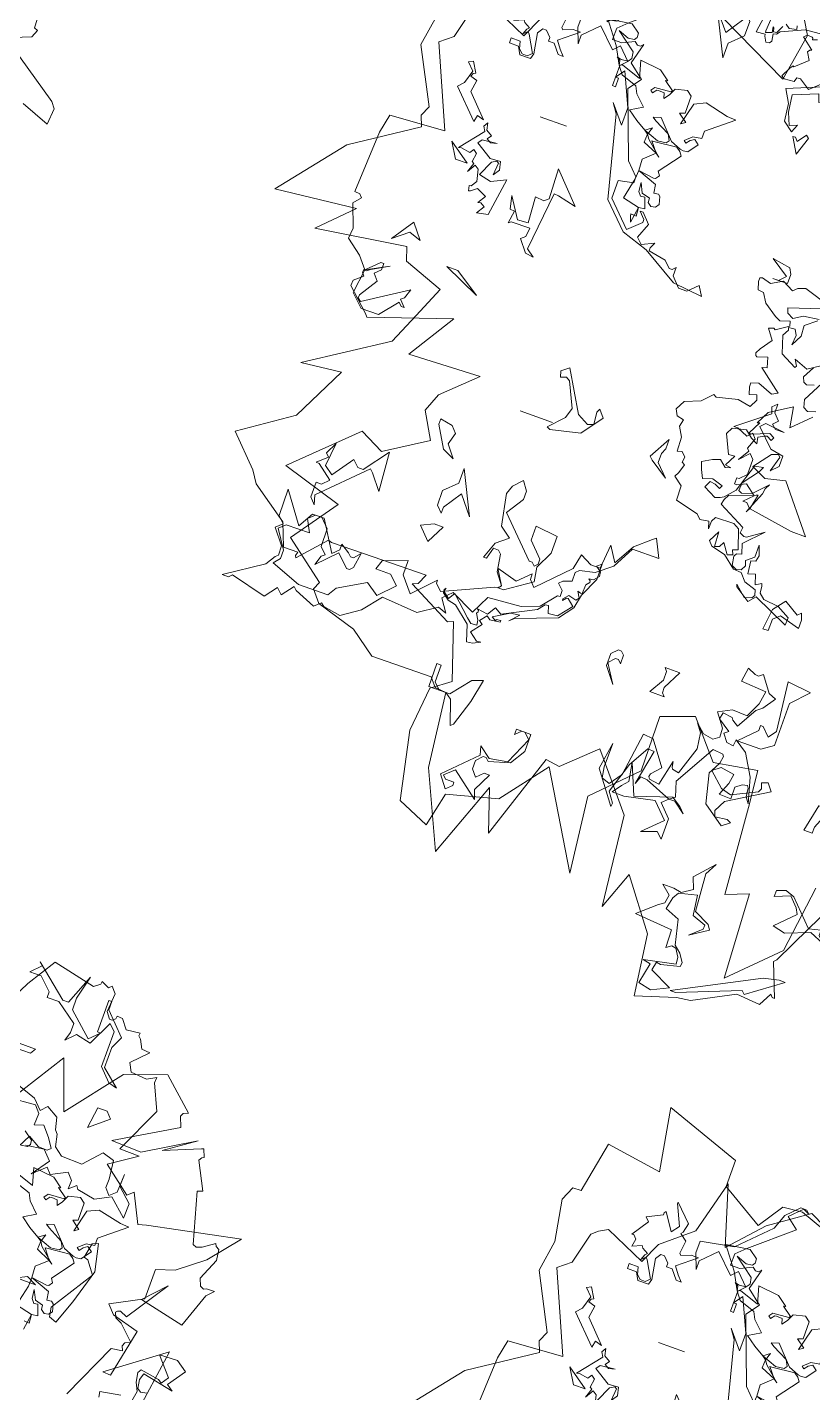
# Model space of a CAD drawing. Header units: metres. Extents: x -71 to 881, y -503 to 661.
# Drawn here: x 286.05 to 291.15, y 186.19 to 195.06 of the extents above; entities that cross this region are included whole.
import ezdxf

# ---------------------------------------------------------------- set-up
doc = ezdxf.new("R2010")
doc.units = ezdxf.units.M
doc.layers.add('ARBRE', color=100, linetype='Continuous', lineweight=13, true_color=0x00ff3f)

# ---------------------------------------------------------------- blocks, each defined once
blk = doc.blocks.new('WMF2', base_point=(0, 0.01))
at = {"color": 251, "lineweight": 0, "true_color": 0x636466}
for points in [[(81.23, -212.64), (86.45, -202.37)], [(162.76, -199.86), (152.65, -183.05), (154.26, -173.69), (175.85, -184.22), (183.13, -179.1), (188.97, -172.64), (192.5, -184.13), (195.26, -173.72), (200.97, -168.92), (202.85, -164.87), (210.8, -168.41), (212.43, -167.44), (213.62, -166.42), (215.13, -160.27), (217.5, -158.38), (210.72, -142.97), (221.5, -142.28), (222.26, -138.6), (222.84, -126.51), (221.75, -126.41), (221.24, -125.83), (222.46, -124.38), (220.76, -119.93), (220.93, -117.85), (217.92, -115.52), (216.01, -113.25), (211.75, -115.52), (215.09, -113.71), (215.69, -113.21), (216.23, -113.25), (216.29, -112.71), (215.78, -112.1), (217.44, -110.7), (217.53, -109.6), (213.13, -105.6), (212.64, -105.02), (197.13, -110.25), (202.88, -101.16), (188.84, -101.73), (195.03, -95.86), (196.4, -92.3), (193.55, -87.25), (201.48, -82.18), (206.17, -84.52), (217.5, -73.62), (205.76, -70.03), (212.07, -61.12), (204.08, -54.99), (204.77, -53.52), (202.84, -51.25), (195.1, -48.95), (190.12, -45.33), (178.29, -45.44), (176.89, -43.78), (174.7, -43.59), (173.01, -29.2), (166.39, -14.78), (160.89, -29.58), (158.19, -21.39), (152.68, -38.14), (149.95, -37.75), (143.85, -43.43), (139.57, -38.33), (135.29, -33.25), (133.39, -15.7), (130.63, -23.1), (123.64, -13.73), (121.99, -1.9), (114.39, -4.34), (111.72, -4.67), (103.98, -8.76), (99.27, -8.35), (97.95, -10.89), (97.46, -10.41), (97.02, -10.37), (99.54, -16.88), (99.06, -17.38), (95.41, -24.9), (90.83, -34.32)], [(8.83, -109.56), (3.27, -107.44), (3.01, -110.61), (3.9, -111.79), (16.57, -120.44)], [(34.39, -144.58), (32.65, -156.43), (43.16, -148.65), (41.63, -148.52), (39.67, -158.01), (44.92, -159.4), (46.44, -161.06), (40.43, -164.26), (40.42, -170.12), (36.91, -171.27), (31.95, -175.08), (27.13, -180.99), (44.83, -177.37), (46.41, -176.96), (49.12, -182.48), (50.2, -181.46), (55.69, -185.68), (50.55, -189.17), (54.41, -189.22), (50.23, -198.2), (52.48, -203.12), (52.39, -204.21), (54.12, -203.26), (57.28, -203.53), (58.15, -205.15), (55.25, -208.11), (56.89, -208.24), (57.74, -209.97), (58.25, -210.45), (58.2, -211), (60.88, -210.67), (62.28, -212.43), (63.37, -212.54), (63.42, -211.98), (64, -211.48), (64.56, -211.53), (65.45, -212.71), (65.14, -216.33), (66.13, -217.51), (66.73, -217.02), (68.24, -217.69), (68.28, -217.15), (69.45, -216.26), (77.76, -218.17), (81.23, -212.64), (81.23, -212.64)], [(100.3, -13.3), (97.37, -13.9), (96.16, -13.9), (102.61, -9.16), (103.21, -9.75), (114.9, -5.14), (116, -5.14), (100.3, -13.3), (100.3, -13.3)], [(122.03, -4.59), (121.2, -8.62), (122.72, -8.94), (116.58, -10.22), (116.74, -11.56), (117.68, -13), (118.53, -13.17), (119.53, -12.5), (119.62, -15.95), (127.05, -16.59), (123.52, -19.64), (122.5, -20.31), (122.25, -21.93), (124.05, -23.52), (121.84, -23.52), (120.32, -23.2), (118.31, -24.55), (119.17, -26.74), (115.88, -30.39), (117.14, -28.09), (116.53, -20.76), (113.49, -19.25), (112.89, -18.34), (116.25, -16.14), (114.07, -18.14), (114, -18.92), (116.7, -19.9), (117.23, -23.8), (120.73, -22.94), (121.42, -21.76), (121.9, -19.39), (119.14, -18.3), (118.02, -13.51), (116.67, -12.35), (115.65, -10.82), (115.72, -10.05), (119.34, -9.11), (120.19, -9.29), (120.53, -7.61), (116.29, -5.59), (119.5, -4.04), (122.03, -4.59), (122.03, -4.59)], [(169.52, -180.97), (177.55, -183.87), (181.35, -183.49), (184.59, -178.67), (192.69, -183.49), (192.69, -188.7), (207.51, -193.95), (205.44, -181.84), (216.23, -183.49), (218.11, -173.58), (219.76, -173.52), (220.92, -170.8), (219.49, -162.84), (220.49, -156.77), (215.08, -146.26), (215.94, -144.26), (215.12, -142.21), (227.2, -134.24), (237.13, -121.84), (221.43, -123.58), (227.53, -117.47), (210.08, -120.09), (209.21, -117.47), (201.41, -114.58), (204.04, -108.47), (206.64, -102.36), (221.47, -92.77), (213.62, -93.64), (218.84, -83.17), (228.67, -76.4), (223.08, -70.7), (221.59, -68.47), (214.46, -63.39), (212.7, -59.01), (209.83, -58.98), (210.04, -58.28), (209.88, -57.88), (205.22, -63.07), (204.55, -62.86), (196.2, -62.98), (185.71, -63.11), (186.56, -61.11), (187.58, -60.7), (178.92, -56.25), (177.9, -56.66), (174.32, -45.95), (177.81, -43.34), (178.67, -34.61), (175.87, -21.54), (169.72, -18.91), (168.26, -25.61), (158.55, -28.14), (151.66, -37.02), (141.23, -19.49), (142.97, -34.33), (135.13, -42.17), (135.3, -53.01), (129.01, -55.27), (122.91, -48.29), (114.53, -49.68), (113.77, -42.55), (112.45, -25.61), (108.09, -27.35), (107.21, -10.78), (98.49, -19.49), (96.74, -32.59)], [(14.94, -120.61), (11.56, -121.96), (10.97, -123.39), (11.67, -123.68), (11.74, -125.32)], [(48.13, -142.44), (43.19, -153.31), (41.06, -153.59), (41.43, -154.51), (41.13, -155.22), (40.11, -155.63), (43.05, -158.46), (44.35, -159.02), (44.76, -160.04), (44.45, -160.3), (43.92, -160.51), (42.49, -159.91), (37.1, -168.03), (40.97, -163.9), (32.15, -161.95), (29.82, -168.64), (28.52, -170), (30.14, -169.93), (30.65, -169.72), (31.37, -170.03), (31.94, -171.46), (30.17, -175.61), (30.45, -177.74), (31.15, -178.04), (31.35, -178.56), (33.6, -177.07), (34.61, -176.66), (35.32, -176.96), (38.04, -186.65), (37.02, -187.05), (39.7, -192.27), (39.35, -192.88), (38.94, -193.04), (39.56, -194.57), (39.97, -194.4), (46.81, -191.62), (41.05, -195.63), (50.47, -189.97), (56.38, -190.15), (44.99, -196.88), (45.76, -198.84), (45.47, -199.54), (44.55, -199.92), (50.64, -205.39), (58.51, -202.62), (66.66, -192.17), (70.16, -201.76), (80.62, -185.19)], [(95.41, -24.9), (93.1, -25.5), (93.1, -24.4), (91.88, -23.19), (94.81, -24.4), (99.43, -22.59), (101.87, -23.19), (98.33, -26.72), (98.94, -27.82), (100.65, -29.64), (103.57, -28.43), (103.57, -29.64), (101.87, -30.26), (100.05, -29.64), (95.41, -24.9), (95.41, -24.9)], [(169.87, -28.84), (169.25, -28.23), (167.56, -28.23), (167.56, -27.6), (168.66, -26.5), (170.48, -28.84), (164.64, -34.67), (165.12, -36.39), (162.8, -34.67), (159.28, -35.28), (156.97, -40.52), (158.19, -41.62), (158.8, -41.62), (159.88, -40.52), (159.88, -41.62), (156.97, -41.62), (156.97, -38.21), (158.8, -35.28), (162.8, -34.07), (163.41, -34.67), (164.03, -34.67), (165.12, -33.45), (165.12, -31.75), (164.03, -30.53), (162.8, -31.75), (161.71, -31.75), (163.41, -28.23), (162.8, -26.5), (168.04, -30.53), (169.87, -28.84), (169.87, -28.84)], [(127.86, -39.54), (126.03, -38.33), (124.94, -37.24), (127.24, -38.94), (128.46, -38.94), (129.55, -37.85), (127.24, -35.41), (127.24, -31.39), (128.46, -32.48), (131.38, -31.39), (127.86, -34.91), (130.76, -37.85), (136.62, -36.62), (138.93, -36.62), (137.71, -38.33), (136.62, -39.54), (137.23, -43.08), (134.79, -37.24), (127.86, -39.54), (127.86, -39.54)], [(120.42, -66.45), (119.65, -67.04), (117.45, -64.06), (115.93, -63.49), (117.61, -61.04), (118.69, -60.22), (120.94, -56.22), (122.15, -57.02), (122.44, -57.42), (124.35, -57.69), (124.6, -56.41), (122.13, -54.73), (122.91, -54.15), (121.8, -52.67), (120.44, -52.47), (120.32, -53.77), (117.85, -52.09), (115.45, -48.04), (114.13, -43.19), (114.93, -44.29), (115.11, -45.98), (115.4, -46.38), (116.35, -46.16), (117.52, -45.28), (117.5, -42.97), (119.86, -43.05), (118.8, -45.54), (118.53, -47.44), (121.17, -47.9), (122.64, -46.8), (121.69, -48.6), (121.49, -49.97), (121.78, -50.35), (123.77, -50.57), (128.28, -42.59), (127.38, -39.75), (128.46, -38.94), (133.52, -40.99), (134.82, -41.11), (135.39, -39.6), (134.06, -46.44), (135.36, -46.55), (137.61, -42.55), (139.52, -36.52), (138.12, -34.62), (138.22, -33.95), (142.72, -39.97), (141.89, -45.21), (141.95, -40.55), (141.61, -38.48), (139.96, -37.89), (138.27, -40.36), (137.04, -48.82), (135.07, -48.6), (131.68, -44.07), (133.27, -42.27), (133.42, -41.67), (133.14, -41.28), (131.16, -40.93), (130.09, -45.87), (129.9, -44.79), (129.67, -44.48), (128.38, -44.23), (126.63, -49.66), (127.08, -52.73), (128.25, -54.29), (126.47, -52.71), (124.5, -52.36), (123.39, -53.17), (123.49, -54.92), (125.42, -57.49), (122.86, -58.8), (119.88, -58.72), (118.5, -61.58), (118.12, -64.16), (123.08, -64.47), (122.69, -67.2), (121.11, -66.56), (120.42, -66.45), (120.42, -66.45)], [(122.64, -46.8), (119.8, -44.2), (117.78, -43.62), (113.05, -45.94), (112.69, -46.71), (113.05, -47.75), (111.9, -48.16), (110.76, -46.76), (118.41, -42.1), (119.56, -39.88), (119.15, -38.74), (116.82, -39.05), (116.04, -38.68), (117.45, -37.54), (121.56, -40.46), (122.95, -46.17), (122.64, -46.8), (122.64, -46.8)], [(174.7, -43.59), (178.13, -43.59), (178.13, -48.16), (177.26, -48.16), (177.26, -44.83), (176.02, -43.59), (173.91, -43.59), (170.9, -47.37), (168.8, -48.16), (169.68, -43.59), (171.36, -38.49), (171.81, -38.05), (173.47, -42.7), (174.7, -43.59), (174.7, -43.59)], [(99.65, -46.23), (100.87, -43.31), (100.87, -42.08), (102.57, -42.08), (101.47, -47.33), (100.87, -47.33), (99.65, -46.23), (99.65, -46.23)], [(220.57, -50.22), (221.79, -50.2), (214.78, -54.92), (213.59, -56.76), (213.1, -57.26), (213.13, -59.1), (215.47, -61.97), (214.27, -63.08), (215.5, -64.29), (215.56, -69.52), (211.34, -63.72), (209.67, -66.67), (207.37, -66.7), (203.77, -60.91), (202.56, -62.13), (202.58, -63.23), (200.85, -62.15), (200.24, -61.55), (199.64, -61.56), (198.56, -62.79), (199.01, -59.87), (199.61, -59.26), (200.21, -59.24), (202.55, -61.52), (206.05, -57.94), (205.47, -59.78), (204.85, -60.28), (206.1, -61.48), (206.14, -65.01), (207.85, -66.7), (209.07, -66.69), (210.27, -65.56), (209.03, -63.15), (213.66, -63.1), (214.86, -61.99), (212.51, -58.47), (212.49, -56.77), (213.57, -55.55), (207.7, -53.3), (201.85, -53.37), (200.78, -55.09), (195.57, -58.07), (193.11, -56.39), (190.24, -59.36), (192.08, -61.04), (195, -61.01), (194.41, -62.83), (189.81, -64.59), (189.77, -61.68), (187.3, -58.79), (183.33, -62.96), (183.33, -62.37), (182.1, -61.15), (172.77, -65.4), (172.29, -65.4), (171.68, -66.02), (173.43, -68.94), (169.39, -67.77), (166.98, -70.11), (166.96, -69.01), (165.85, -67.81), (160.08, -73.71), (159.5, -76.65), (157.18, -75.46), (155.35, -75.48), (154.92, -80.22), (153.06, -77.33), (150.8, -81.38), (147.91, -83.85), (147.29, -84.34), (145.55, -80.94), (150.8, -80.88), (153.05, -76.72), (155.95, -74.38), (158.86, -73.73), (159.47, -73.11), (159.44, -71.4), (161.14, -70.78), (161.73, -70.16), (160.64, -69.08), (160.62, -67.87), (161.11, -67.86), (163.5, -64.91), (166.9, -63.65), (173.36, -63.08), (175.14, -59.53), (179.8, -61.8), (181.48, -60.07), (179.75, -57.65), (181.46, -58.23), (184.95, -55.88), (192.02, -56.41), (194.9, -52.85), (198.42, -50.48), (201.82, -51.06), (202.43, -51.55), (203.66, -50.42), (207.69, -52.09), (208.3, -52.68), (210.1, -50.35), (211.21, -51.44), (213, -49.09), (219.97, -50.84), (220.57, -50.22), (220.57, -50.22)], [(113.17, -63.62), (113.17, -55.18), (115.36, -53.65), (120.07, -53.65), (116.91, -56.82), (116.91, -57.81), (116.37, -57.81), (114.82, -56.28), (113.72, -57.81), (114.82, -67.35), (110.12, -66.81), (113.17, -63.62), (113.17, -63.62)], [(156.89, -69.51), (157.43, -66.75), (159.56, -64.03), (167.3, -61.05), (168.14, -60.32), (166.54, -62.02), (168.32, -61.8), (171.36, -59.94), (170.42, -59.42), (170.47, -59.72), (169.59, -59.84), (169.56, -59.52), (171.59, -59.29), (172.31, -59.83), (173.34, -58.5), (172.64, -57.96), (174.22, -55.94), (172.57, -54.64), (171.71, -54.74), (173.12, -54.01), (174.29, -53.87), (175.3, -57.08), (178.61, -59.71), (180.18, -60.09), (181.49, -61.11), (181.56, -61.74), (181.3, -62.07), (181.53, -61.43), (180.22, -60.39), (179.42, -61.68), (175.68, -58.22), (174.72, -57.4), (173.53, -57.53), (173.65, -58.47), (174.34, -59.58), (174.13, -59.93), (174.18, -60.23), (174.45, -60.45), (172.34, -60.13), (171.33, -61.75), (169.98, -60.98), (163.78, -64.16), (162.73, -65.48), (162.11, -65.55), (161.63, -64.1), (159.84, -64.31), (157.76, -66.95), (159.09, -68.05), (159.4, -68.02), (159.94, -67.33), (159.98, -67.64), (159.15, -68.6), (157.6, -68.22), (157.12, -68.85), (157.81, -69.96), (157.22, -69.78), (156.92, -69.81), (156.81, -71.58), (156.27, -72.27), (156.3, -72.59), (156.65, -72.85), (155.79, -72.95), (154.94, -73.93), (155.05, -74.81), (156.1, -75.62), (155.22, -76.3), (155.18, -73.27), (156.89, -69.51), (156.89, -69.51)], [(147.98, -61.05), (146.87, -62.15), (146.26, -62.15), (145.66, -61.53), (145.66, -59.83), (146.26, -60.44), (146.87, -60.44), (147.98, -59.23), (145.66, -55.68), (147.98, -58.61), (147.98, -61.05), (147.98, -61.05)], [(136.37, -58.45), (136.37, -57.37), (135.76, -56.76), (138.68, -56.76), (136.98, -59.69), (136.98, -61.39), (137.47, -62), (134.54, -62), (136.37, -58.45), (136.37, -58.45)], [(171.68, -66.02), (173.31, -68.24), (173.88, -71.59), (174.47, -72.18), (175.5, -72.18), (176.09, -69.97), (176.66, -69.97), (175.5, -73.22), (173.31, -74.97), (175.5, -76.59), (176.66, -82.74), (176.09, -84.36), (174.47, -86.09), (173.31, -84.36), (173.31, -82.74), (175.5, -79.36), (168.32, -72.18), (167.74, -72.18), (167.15, -71.59), (166.58, -72.18), (166.58, -73.22), (169.36, -76), (169.36, -78.78), (164.96, -78.33), (164.96, -74.97), (166.58, -71.59), (166.11, -68.82), (171.09, -65.45), (172.15, -65.45), (171.68, -66.02), (171.68, -66.02)], [(187.57, -69.19), (189.89, -71.62), (187.57, -72.72), (185.74, -72.72), (187.57, -69.19), (187.57, -69.19)], [(211.1, -72.56), (210.01, -72.56), (208.8, -73.77), (211.73, -76.09), (212.35, -76.09), (210.51, -77.8), (211.1, -78.4), (210.01, -80.71), (210.51, -76.09), (208.8, -74.88), (205.88, -79.01), (204.66, -77.8), (203.56, -77.8), (200.04, -82.55), (199.42, -74.88), (201.73, -77.8), (202.34, -78.4), (210.51, -70.25), (210.01, -68.43), (211.1, -69.64), (211.1, -72.56), (211.1, -72.56)], [(122.21, -79.14), (120.38, -81.45), (117.46, -79.74), (116.86, -80.36), (116.37, -79.14), (116.37, -77.44), (120.38, -78.53), (121.59, -77.44), (121.59, -75.13), (122.69, -75.13), (122.21, -79.14), (122.21, -79.14)], [(184.65, -79.77), (186.95, -76.25), (186.95, -75.04), (188.18, -76.25), (188.18, -79.17), (185.74, -81.48), (185.74, -84.42), (181.72, -76.25), (184.65, -79.77), (184.65, -79.77)], [(131.32, -136.44), (136.79, -138.11), (138.2, -137.61), (139, -136.87), (141.22, -138.01), (143.41, -136.76), (145.13, -137.25), (145.63, -137.09), (145.6, -136.33), (145.13, -134.84), (144.07, -134.71), (142.97, -132.98), (140.36, -131.23), (139.36, -130.72), (137.49, -131.32), (137.22, -130.44), (139.58, -128.86), (139.92, -129.04), (140.84, -128.69), (139.42, -126.79), (141.03, -124.5), (141.52, -123.53), (141.36, -123.04), (141.12, -122.91), (139.13, -123.53), (138.58, -121.59), (139.52, -121.34), (135.03, -117.8), (136.15, -117.21), (139.1, -118.34), (140.49, -117.9), (140.5, -117.08), (140.06, -115.71), (138.68, -116.15), (138.33, -115.23), (139.13, -113.66), (141.69, -114.16), (145.74, -113.14), (146.33, -113.43), (148.12, -111.55), (151.13, -110.32), (152.08, -108.49), (151.44, -107.36), (150.04, -107.03), (150.34, -105.65), (149.29, -103.85), (149.18, -101.08), (148.29, -101.35), (147.47, -100.54), (147.61, -99.46), (147.03, -99.16), (147.51, -97.44), (147.99, -96.52), (146.26, -95.22), (146.17, -92.39), (141.64, -91.28), (140.84, -90.46), (139.13, -90.72), (138.69, -89.34), (138.63, -90.88), (138.17, -91.79), (134.57, -91.91), (133.35, -91.28), (132.09, -87.5), (133.07, -87.18), (132.73, -86.26), (133.71, -85.95), (135.09, -87.89), (135.6, -86.91), (136.47, -86.63), (136.66, -89.45), (137.77, -87.31), (136.97, -86.47), (134.21, -85.79), (131.7, -83.77), (130.11, -83.69), (128.85, -82.3), (126.54, -81.5), (126.24, -80.52), (126.57, -79.87), (128, -79.47), (130.14, -81.38), (129.97, -80.9), (127.04, -78.97), (125.91, -80.36), (118.92, -77.16), (118.88, -78.69), (121.4, -80.01), (124.34, -80.36), (125.43, -81.26), (125.58, -82.58), (125.74, -83.07), (126.83, -82.4), (127.49, -84.3), (128.86, -83.86), (129.13, -86.37), (128.24, -86.66), (128, -87.76), (128.66, -89.67), (128.66, -87.28), (130.11, -86.07), (129.76, -85.15), (130.27, -84.17), (131.22, -83.92), (132.14, -84.39), (132.47, -86.12), (132.16, -86.71), (131.17, -87.01), (131.77, -88.88), (128.43, -92.34), (131.45, -90.3), (131.93, -90.21), (132.84, -90.68), (132.69, -91.75), (138.01, -94.49), (137.8, -95.54), (137.29, -96.51), (132.41, -98.35), (132.02, -98.48), (132.65, -95.66), (133.11, -94.75), (131.35, -98.96), (131.2, -100.04), (130.7, -101), (133.23, -98.36), (135.1, -97.76), (135.74, -98.1), (135.68, -99.63), (133.33, -102.77), (132.87, -103.68), (134.56, -103.4), (136.24, -97.94), (137.95, -96.02), (138.58, -95.62), (139.55, -95.29), (142.04, -96.56), (141.41, -97.82), (140.33, -97.67), (139.33, -97.16), (139.01, -97.82), (141.07, -98.46), (142.94, -97.86), (143.7, -99.41), (144.2, -100.81), (142.43, -101.88), (141.01, -102.38), (139.61, -101.25), (138.63, -101.56), (139.77, -101.73), (138.66, -103.88), (139.89, -103.76), (141.57, -107.36), (140.9, -108.66), (138.27, -109.27), (136.88, -108.14), (135.58, -107.47), (135.77, -108.71), (134.62, -109.36), (134.22, -109.47), (133.26, -108.98), (132.92, -109.62), (133.89, -110.13), (137.3, -108.77), (137.63, -108.93), (136.36, -111.4), (136.84, -111.24), (135.54, -113.78), (131.42, -116.34), (130.72, -112.44), (127.35, -115.8)], [(127.17, -116.93), (128.65, -116.47), (129.55, -116.93), (129.96, -118.38), (127.38, -123.37)], [(129.16, -121.51), (130.54, -121.07), (131.19, -121.4), (131.54, -122.32), (130.4, -124.53)], [(126.75, -127), (131.48, -123.86), (134.15, -124.91), (133.52, -123.75), (133.68, -123.43), (136.79, -125.04), (137.86, -128.38), (137.23, -129.62), (137.38, -130.11), (136.11, -130.19), (135.51, -129.14), (135.65, -127.24), (134.56, -129.39), (134.72, -131.45), (132.62, -133.14)], [(132.44, -133.48), (135.45, -133.06), (137.16, -131.97), (138.4, -132.6), (138.75, -133.52), (132.62, -135.52)], [(193.06, -90.68), (193.06, -91.77), (190.63, -91.29), (189.54, -90.08), (190.15, -87.76), (188.32, -85.45), (190.63, -86.53), (193.06, -90.68), (193.06, -90.68)], [(132.71, -95.54), (133.58, -96.42), (134.37, -96.42), (132.71, -98.1), (134.81, -99.76), (136.47, -98.97), (136.93, -98.97), (136.93, -100.2), (136.47, -100.2), (135.25, -101.44), (135.25, -104.42), (136.12, -105.31), (137.8, -103.54), (136.47, -105.66), (136.93, -106.1), (136.12, -108.22), (136.93, -109.09), (137.8, -108.22), (139.92, -109.09), (140.71, -109.09), (134.81, -113.75), (135.25, -114.99), (134.37, -115.87), (134.37, -114.12), (133.14, -112.88), (134.02, -111.98), (133.14, -111.2), (131.46, -111.2), (135.25, -111.63), (136.12, -110.76), (132.71, -107.41), (130.14, -106.98), (130.14, -104.87), (131.46, -103.54), (130.59, -106.54), (131.03, -106.98), (132.27, -106.54), (134.81, -103.19), (131.92, -101.88), (128.03, -102.76), (120.98, -94.11), (123.89, -94.11), (132.71, -95.54), (132.71, -95.54)], [(151.83, -99.7), (151.83, -97.88), (149.53, -95.56), (153.05, -97.88), (153.66, -98.49), (151.35, -102.62), (151.35, -100.8), (151.83, -99.7), (151.83, -99.7)], [(173.74, -97.12), (171.08, -99.94), (170.47, -101.94), (172.73, -106.71), (173.49, -107.11), (174.53, -106.76), (174.92, -107.91), (173.5, -109.02), (168.96, -101.3), (166.77, -100.11), (165.62, -100.49), (165.9, -102.84), (165.52, -103.6), (164.39, -102.19), (167.39, -98.11), (173.12, -96.81), (173.74, -97.12), (173.74, -97.12)], [(173.09, -98.24), (179.55, -98.24), (173.09, -98.24), (173.09, -98.24)], [(216.62, -108.51), (216.01, -113.25), (213.7, -115.58), (213.1, -115.58), (213.1, -114.35), (214.19, -113.25), (213.1, -112.03), (215.41, -108.51), (215.41, -107.9), (214.8, -107.41), (206.64, -112.66), (207.25, -110.82), (207.86, -110.33), (206.64, -109.11), (207.25, -109.11), (207.86, -109.72), (210.77, -106.2), (214.19, -106.2), (216.62, -108.51), (216.62, -108.51)], [(194.63, -115.87), (201.7, -119.08), (199.51, -119.1), (194.63, -115.87), (194.63, -115.87)], [(208.1, -122), (210.46, -122.83), (213.34, -120.5), (210.43, -124.86), (208.1, -122), (208.1, -122)], [(190.5, -128.76), (189.64, -129.45), (189.46, -131.17), (193.19, -131.13), (193.65, -130.73), (193.32, -133.22), (194.17, -133.3), (194.78, -135.8), (192.24, -131.89), (190.15, -132.02), (190.49, -137.07), (188.78, -136.9), (187.93, -137.58), (188.18, -143.5), (182.86, -137.92), (186.5, -138.74), (187.36, -138.82), (188.57, -127.35), (187.03, -126.24), (188.66, -126.48), (190.5, -128.76), (190.5, -128.76)], [(167.53, -134.78), (172.77, -136.49), (177.52, -141.23), (181.55, -156.93), (182.76, -158.76), (179.84, -155.24), (179.84, -158.76), (182.76, -165.09), (183.97, -163.4), (183.36, -163.4), (183.36, -161.69), (183.97, -161.69), (183.97, -165.71), (182.76, -166.93), (185.07, -169.24), (186.28, -168.03), (189.83, -171.55), (192.73, -168.64), (192.73, -166.93), (193.83, -169.85), (193.83, -172.16), (187.38, -173.37), (181.55, -179.23), (180.45, -182.15), (178.13, -184.47), (176.91, -184.47), (176.31, -183.86), (177.52, -184.47), (179.84, -182.15), (177.52, -180.32), (185.07, -173.85), (186.89, -172.16), (186.89, -169.85), (185.07, -169.85), (182.76, -170.95), (182.15, -170.45), (181.55, -170.45), (181.05, -170.95), (182.15, -166.93), (179.21, -164.61), (181.05, -162.17), (176.31, -149.38), (174, -147.07), (174, -145.86), (176.91, -145.25), (176.91, -141.71), (172.29, -137.1), (169.85, -139.41), (169.85, -140.01), (171.07, -141.23), (170.45, -141.23), (168.76, -139.41), (169.85, -136.49), (168.76, -135.38), (166.44, -136.49), (166.93, -135.38), (166.93, -134.78), (163.52, -134.17), (162.29, -132.95), (161.69, -132.95), (161.08, -133.55), (161.08, -131.86), (159.38, -130.03), (157.67, -130.03), (155.85, -131.86), (154.74, -130.03), (160.6, -130.65), (167.53, -134.78), (167.53, -134.78)], [(198.96, -132.02), (199.76, -132.54), (200.36, -132.4), (199.38, -133.95), (201.26, -134.85), (202.39, -133.98), (202.72, -133.9), (202.93, -134.84), (202.59, -134.91), (201.88, -136.06), (202.37, -138.31), (203.19, -138.84), (204.17, -137.22), (203.51, -139.04), (203.93, -139.29), (203.69, -141.03), (204.43, -141.55), (204.96, -140.74), (206.69, -141.04), (207.29, -140.91), (203.63, -145.45), (204.17, -146.3), (203.66, -147.12), (203.34, -145.79), (202.2, -145.06), (202.72, -144.26), (201.92, -143.8), (200.66, -144.08), (203.6, -143.77), (204.12, -142.96), (200.96, -141), (198.96, -141.1), (198.59, -139.51), (199.36, -138.28), (199.2, -140.69), (199.61, -140.96), (200.47, -140.41), (201.83, -137.47), (199.42, -136.95), (196.65, -138.27), (197.74, -130.97), (199.93, -130.47), (198.96, -132.02), (198.96, -132.02)], [(28.56, -153.92), (30.94, -150.53), (29.67, -149.64), (35.82, -150.93), (36.23, -149.61), (35.92, -147.95), (35.22, -147.45), (34.02, -147.66)], [(42.26, -143.89), (42.45, -144.97), (38.49, -145.64)], [(36.71, -142.49), (35.82, -147.35), (36.59, -148.94), (36.91, -150.74), (36.53, -151.43), (32.84, -150.83), (32.14, -150.33), (31.15, -151.75), (34.23, -155.28), (30.66, -155.41), (28.56, -153.92), (28.56, -153.92)], [(140.36, -139.63), (140.36, -137.8), (143.28, -137.8), (142.18, -137.8), (140.97, -139.01), (144.49, -141.33), (140.97, -140.72), (140.36, -139.63), (140.36, -139.63)], [(172.09, -138.69), (172.45, -139.76), (172.53, -140.18), (171.42, -140.08), (171.62, -141.79), (170.39, -141.96), (171.14, -144.02), (171.94, -143.9), (172.54, -144.66), (172.74, -146.37), (171.85, -144.55), (170.26, -144.14), (170.19, -143.29), (169.43, -142.72), (168.61, -142.9), (168.09, -143.61), (168.48, -145.07), (168.92, -145.41), (169.79, -145.28), (170.04, -146.94), (173.91, -148.36), (170.8, -147.91), (170.41, -148.01), (169.9, -148.71), (170.41, -149.48), (167.33, -153.6), (167.88, -154.33), (168.63, -154.89), (173.09, -154.46), (173.45, -154.42), (171.93, -152.49), (171.21, -151.97), (174.13, -154.55), (174.64, -155.32), (175.4, -155.88), (172.47, -154.78), (170.8, -155.02), (170.42, -155.53), (171.04, -156.68), (174.04, -158.22), (174.74, -158.74), (173.33, -159.18), (169.98, -155.59), (167.94, -154.77), (167.31, -154.68), (166.44, -154.8), (165.01, -156.7), (165.95, -157.41), (166.73, -156.9), (167.3, -156.16), (167.79, -156.52), (166.47, -157.79), (164.8, -158.03), (164.79, -159.51), (159.94, -163.43), (161.71, -163.57), (166.28, -164.6), (168.39, -163.57), (169.49, -159.28), (168.67, -159.85), (170.32, -161.09), (169.36, -161.46), (169.4, -164.84), (170.39, -165.59), (172.66, -165.09), (173.31, -163.69), (174.06, -162.7), (174.38, -163.72), (175.5, -163.78), (175.85, -163.73), (176.42, -162.98), (176.92, -163.36), (176.35, -164.1), (173.23, -164.33), (173.04, -164.58), (174.93, -166.01), (174.5, -166.07), (176.45, -167.55), (180.59, -167.98), (179.68, -164.7), (183.52, -166.03), (184.12, -165.76), (184.28, -166.58), (184.98, -167.12), (184.09, -166.85), (182.78, -167.03), (182.25, -167.74), (182.48, -169.01), (186.32, -171.88), (184.25, -171.11), (183.02, -171.28), (182.66, -171.8), (182.73, -172.63), (184.43, -173.9), (189.08, -173.24), (185.87, -169.02), (184.12, -165.76), (182.95, -164.22), (179.83, -163.17), (179.13, -161.78), (177.11, -159.84), (179.39, -158.51), (177.45, -157.05), (175.4, -155.88), (174.19, -156.77), (174.64, -155.32), (174.73, -153.72), (171.93, -152.49), (174.04, -150.58), (173.91, -148.36), (173.97, -146.62), (174.86, -142.5), (171.62, -141.79), (172.09, -138.69), (172.09, -138.69)], [(208.87, -141.57), (204.74, -138.66), (207.06, -138.66), (208.87, -141.57), (208.87, -141.57)], [(208.96, -155.15), (209.4, -154.92), (209.63, -154.33), (208.3, -153.97), (208.67, -151.63), (204.64, -147.41), (205.96, -147.79), (206.24, -146.5), (211.37, -151.69), (210.33, -152.81), (209.63, -155.34), (210.96, -156.71), (210.11, -157.18), (208.96, -155.15), (208.96, -155.15)], [(60.38, -152.67), (59.29, -152.55), (59.49, -154.26), (58.26, -154.43), (58.99, -156.48), (59.78, -156.36), (60.39, -157.12), (60.6, -158.84), (59.69, -157), (58.12, -156.61), (58.04, -155.76), (57.3, -155.21), (56.47, -155.37), (55.94, -156.07), (56.34, -157.53), (56.79, -157.86), (57.66, -157.75), (57.9, -159.41), (61.78, -160.83), (58.66, -160.38), (58.28, -160.48), (57.75, -161.18), (58.26, -161.95), (55.2, -166.06), (55.75, -166.8), (56.5, -167.36), (60.96, -166.95), (61.31, -166.89), (59.77, -164.96), (59.07, -164.44), (62, -167.02), (62.51, -167.79), (63.26, -168.35), (60.34, -167.25), (58.66, -167.5), (58.28, -168), (58.89, -169.15), (61.9, -170.7), (62.6, -171.21), (61.18, -171.65), (57.84, -168.06), (55.81, -167.24), (55.17, -167.15), (54.29, -167.27), (52.87, -169.18), (53.82, -169.88), (54.6, -169.37), (55.15, -168.63), (55.66, -169.01), (54.32, -170.26), (52.66, -170.5), (52.66, -171.97), (47.81, -175.9), (49.56, -176.04), (54.15, -177.07), (56.26, -176.06), (57.34, -171.75), (56.54, -172.31), (58.19, -173.55), (57.21, -173.91), (57.26, -177.31), (58.26, -178.06), (60.53, -177.56), (61.17, -176.18), (61.91, -175.17), (62.25, -176.19), (63.37, -176.26), (63.72, -176.21), (64.28, -175.46), (64.78, -175.83), (64.22, -176.58), (61.08, -176.8), (60.89, -177.07), (62.8, -178.48), (62.37, -178.54), (64.31, -180), (68.46, -180.44), (67.52, -177.18), (71.39, -178.5)], [(72.12, -183.59), (70.89, -183.77), (70.51, -184.27), (70.59, -185.1), (72.3, -186.38)], [(70.82, -176.69), (67.68, -175.65), (66.98, -174.25), (64.97, -172.31), (67.26, -170.98), (65.32, -169.52), (63.26, -168.35), (62.04, -169.25), (62.51, -167.79), (62.6, -166.17), (59.77, -164.96), (61.9, -163.05), (61.78, -160.83), (61.83, -159.09), (62.73, -154.97), (59.49, -154.26), (59.93, -151.15)], [(189.52, -151.57), (194.75, -151.57), (189.52, -151.57), (189.52, -151.57)], [(56.45, -156.83), (51.18, -165.09), (52.99, -167.49), (53.79, -167.78), (53.24, -170.6), (52.14, -171.11), (51.01, -165.85), (52.98, -159.15), (54.67, -154.45), (56.12, -154.97), (56.45, -156.83), (56.45, -156.83)], [(62.6, -160.74), (60.66, -159.76), (64.44, -159.76), (62.6, -160.74), (62.6, -160.74)], [(147.09, -161.3), (148.81, -164.22), (148.31, -164.22), (147.7, -163.6), (146.47, -165.31), (145.88, -164.82), (147.09, -161.3), (147.09, -161.3)], [(203.13, -162.67), (204.93, -162.67), (204.93, -163.71), (203.13, -163.71), (202.75, -162.29), (202.01, -161.54), (200.96, -161.54), (200.21, -162.29), (202.01, -165.5), (202.37, -165.88), (203.13, -165.12), (202.75, -166.25), (202.37, -166.64), (203.5, -167.31), (203.82, -167.68), (205.6, -166.93), (205.31, -168.42), (205.98, -169.09), (206.34, -169.09), (204.18, -172.31), (204.93, -173.05), (202.01, -174.48), (202.01, -174.86), (201.7, -175.24), (199.54, -172.01), (198.43, -173.43), (200.21, -177.4), (200.21, -177.69), (197, -174.48), (197.38, -172.69), (197.76, -172.31), (196.33, -171.27), (196.63, -168.73), (196.33, -168.42), (194.53, -169.09), (193.04, -169.09), (196.63, -166.25), (195.57, -164.83), (194.53, -163.71), (195.57, -163.71), (197, -165.5), (198.12, -165.5), (198.12, -166.25), (199.17, -167.31), (199.92, -167.31), (200.59, -166.25), (199.92, -162.29), (200.21, -161.25), (202.37, -161.25), (203.13, -162.67), (203.13, -162.67)], [(138.94, -175.74), (144.01, -172.85), (146.39, -171.88), (146.93, -173.42), (151.56, -171.55), (151.13, -168.2), (150.13, -165.91), (148.68, -166.49), (149.35, -164.92), (151.24, -166.38), (151.67, -169.75), (153.13, -172.22), (143.98, -176.02), (143.88, -177.83), (142.05, -179.02), (139.92, -178.12), (138.94, -175.74), (138.94, -175.74)], [(159.51, -193.9), (160.36, -181.18), (160.3, -180.89), (159.09, -181.29), (159.32, -182.35), (159.11, -182.21), (158.95, -181.51), (158.27, -181.62), (157.59, -183.02)], [(157.18, -183.64), (156.35, -183.07), (154.92, -183.39), (155.08, -184.08)], [(146.55, -175.84), (149.03, -173.49), (151.13, -174.93), (151.83, -174.83), (152.07, -174.01), (154.04, -173.82), (154.65, -174.25), (153.72, -176.12), (153.29, -176.72), (153.08, -176.57), (150.75, -178.69), (151.6, -180.16), (151.31, -180.6), (150.94, -180.67), (153.31, -182.54), (152.7, -183.08), (151.76, -183.04), (151.56, -182.89), (151.5, -182.59), (150.64, -182.91)], [(149.78, -184.18), (153.37, -183.87), (157.76, -181.91), (158.22, -181.26), (158.87, -181.13), (158.61, -179.74), (158.9, -179.3), (159.63, -179.15), (160.17, -180.16), (160.23, -180.53), (161.97, -180.37), (159.66, -196.47)], [(167.3, -178.31), (164.99, -181.83), (164.99, -183.07), (163.76, -181.83), (163.76, -178.92), (166.2, -176.6), (166.2, -173.68), (170.22, -181.83), (167.3, -178.31), (167.3, -178.31)], [(52.76, -180.21), (55.75, -178.63), (59.24, -179.37), (59.71, -180), (60.98, -178.83), (60.92, -180.53), (62.07, -181.8), (65.07, -180.21), (66.12, -181.35), (68.53, -179.14), (66.06, -182.57), (67.81, -184.35), (71.26, -183.89)], [(73.83, -180.56), (71.19, -185.7), (68.92, -184.4), (67.21, -184.32), (66.57, -184.91), (67.73, -186.66), (69.36, -188.54), (71.08, -188), (71, -190.33), (72.16, -191.6), (77.42, -191.2)], [(78.5, -194.76), (72.73, -192.72), (70.97, -190.94), (69.83, -192.11), (67.56, -190.81), (67.04, -188.46), (66.45, -187.83), (65.94, -185.49), (64.29, -184.21), (60.16, -184.05), (57.09, -187.45), (54.82, -186.75), (54.35, -183.2), (54.41, -181.49), (53.37, -180.24), (52.1, -181.39), (51.95, -184.94), (52.04, -182.63), (49.22, -180.06), (49.34, -177.15), (52.76, -180.21), (52.76, -180.21)], [(59.05, -195.06), (57.96, -193.84), (61.5, -190.92), (60.89, -195.06), (59.05, -195.06), (59.05, -195.06)], [(62.92, -202.64), (62.92, -209.57), (64.13, -210.8), (66.44, -206.05), (69.38, -206.67), (71.07, -204.94), (70.59, -206.67), (70.59, -208.49), (74.6, -211.4), (76.92, -211.4), (76.92, -212.49), (79.35, -214.81), (81.66, -214.81), (79.84, -216.64), (80.44, -217.25), (73.99, -211.89), (72.89, -211.89), (70.59, -217.73), (71.68, -213.12), (71.68, -210.8), (67.05, -206.67), (65.23, -208.49), (65.83, -208.49), (65.83, -214.81), (65.23, -214.81), (65.23, -213.12), (61.21, -208.97), (62.31, -206.67), (62.31, -202.64), (58.89, -199.71), (60.6, -200.21), (62.92, -202.64), (62.92, -202.64)], [(80.95, -201.5), (75.73, -201.5), (76.34, -200.42), (80.95, -200.42), (80.95, -201.5), (80.95, -201.5)]]:
    blk.add_lwpolyline(points, dxfattribs=at)

msp = doc.modelspace()

# ---------------------------------------------------------------- block references
at = {"layer": 'ARBRE', "color": 251, "lineweight": 5, "true_color": 0x636466, "xscale": 0.03451886634015593, "yscale": 0.03451886634015593, "zscale": 0.03451886634015593, "rotation": 160.1685466476646}
for p in [(285.0287, 190.8998), (293.9317, 187.2729), (286.2033, 180.9881), (294.698, 179.309)]:
    msp.add_blockref('WMF2', p, dxfattribs=at)

doc.saveas('drawing.dxf')
